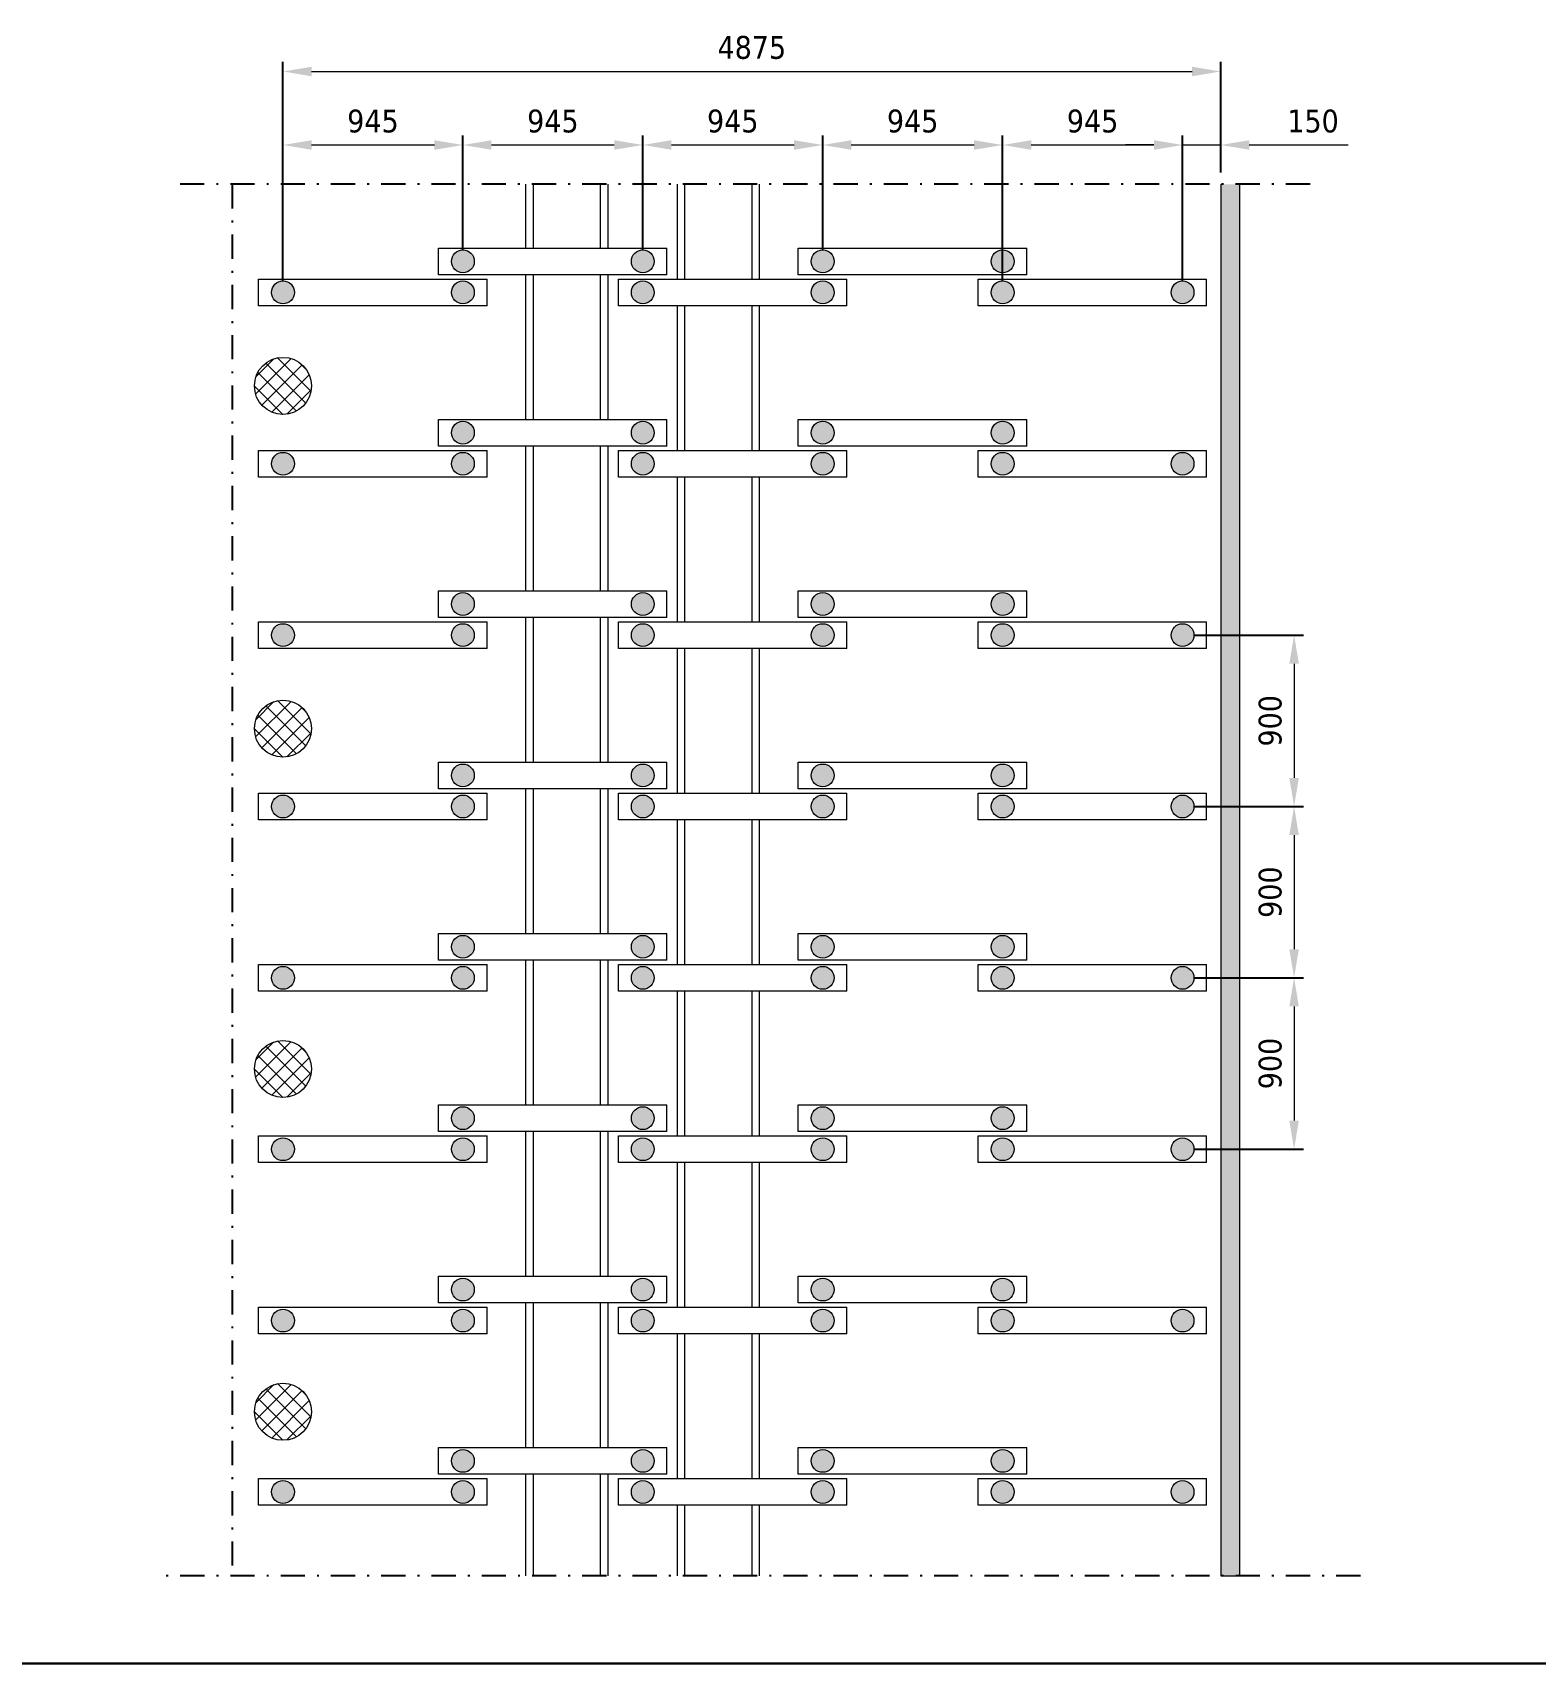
# Model space of a CAD drawing. Header units: millimetres. Extents: x 1757 to 4342, y -1901 to 53.
# Drawn here: x 3797.7 to 3876.7, y -684.8 to -599.2 of the extents above; entities that cross this region are included whole.
import ezdxf

# ---------------------------------------------------------------- set-up
doc = ezdxf.new("R2010")
doc.units = ezdxf.units.MM
doc.header["$LTSCALE"] = 0.1
doc.linetypes.add('DASHDOT', pattern=[25.4, 12.7, -6.35, 0, -6.35])
doc.styles.add('стиль', font='TAHOMA.TTF')
doc.dimstyles.new('Копия DIN', dxfattribs={"dimtxt": 2, "dimasz": 2.5, "dimexe": 0.5, "dimexo": 0.625, "dimtad": 0, "dimdec": 0, "dimlfac": 100, "dimzin": 4, "dimdsep": 46, "dimtxsty": 'стиль', "dimcen": 2.5, "dimclre": 256, "dimclrt": 256, "dimadec": 0, "dimazin": 2, "dimtfac": 1, "dimtdec": 0, "dimtmove": 0, "dimatfit": 3, "dimfxl": 1.25, "dimtvp": 1, "dimtolj": 1, "dimtzin": 0, "dimlwd": 0, "dimarcsym": 0})

# ---------------------------------------------------------------- blocks, each defined once
blk = doc.blocks.new('*D460')
at = {"linetype": 'ByBlock', "lineweight": -2}
for p, q in [((3810.876, -610.576), (3810.876, -604.589)), ((3820.326, -610.576), (3820.326, -604.589))]:
    blk.add_line(p, q, dxfattribs=at)
at = {"color": 0, "linetype": 'ByBlock', "lineweight": 0}
blk.add_line((3812.376, -605.089), (3818.826, -605.089), dxfattribs=at)
for points in [[(3812.376, -604.839), (3812.376, -605.339), (3810.876, -605.089)], [(3818.826, -604.839), (3818.826, -605.339), (3820.326, -605.089)]]:
    blk.add_solid(points, dxfattribs=at)
at = {"layer": 'Defpoints', "color": 0, "linetype": 'ByBlock', "lineweight": 0}
for p in [(3820.326, -605.089), (3810.876, -611.201), (3820.326, -611.201)]:
    blk.add_point(p, dxfattribs=at)
at = {"linetype": 'ByBlock', "lineweight": 0, "insert": (3815.601, -603.84), "char_height": 1.2, "attachment_point": 5, "style": 'стиль'}
blk.add_mtext('\\A1;945', dxfattribs=at)
blk = doc.blocks.new('*D461')
at = {"linetype": 'ByBlock', "lineweight": -2}
for p, q in [((3820.326, -610.576), (3820.326, -604.589)), ((3829.776, -610.576), (3829.776, -604.589))]:
    blk.add_line(p, q, dxfattribs=at)
at = {"color": 0, "linetype": 'ByBlock', "lineweight": 0}
blk.add_line((3821.826, -605.089), (3828.276, -605.089), dxfattribs=at)
for points in [[(3821.826, -604.839), (3821.826, -605.339), (3820.326, -605.089)], [(3828.276, -604.839), (3828.276, -605.339), (3829.776, -605.089)]]:
    blk.add_solid(points, dxfattribs=at)
at = {"layer": 'Defpoints', "color": 0, "linetype": 'ByBlock', "lineweight": 0}
for p in [(3829.776, -605.089), (3820.326, -611.201), (3829.776, -611.201)]:
    blk.add_point(p, dxfattribs=at)
at = {"linetype": 'ByBlock', "lineweight": 0, "insert": (3825.051, -603.84), "char_height": 1.2, "attachment_point": 5, "style": 'стиль'}
blk.add_mtext('\\A1;945', dxfattribs=at)
blk = doc.blocks.new('*D462')
at = {"linetype": 'ByBlock', "lineweight": -2}
for p, q in [((3829.776, -610.576), (3829.776, -604.589)), ((3839.226, -610.576), (3839.226, -604.589))]:
    blk.add_line(p, q, dxfattribs=at)
at = {"color": 0, "linetype": 'ByBlock', "lineweight": 0}
blk.add_line((3831.276, -605.089), (3837.726, -605.089), dxfattribs=at)
for points in [[(3831.276, -604.839), (3831.276, -605.339), (3829.776, -605.089)], [(3837.726, -604.839), (3837.726, -605.339), (3839.226, -605.089)]]:
    blk.add_solid(points, dxfattribs=at)
at = {"layer": 'Defpoints', "color": 0, "linetype": 'ByBlock', "lineweight": 0}
for p in [(3839.226, -605.089), (3829.776, -611.201), (3839.226, -611.201)]:
    blk.add_point(p, dxfattribs=at)
at = {"linetype": 'ByBlock', "lineweight": 0, "insert": (3834.501, -603.84), "char_height": 1.2, "attachment_point": 5, "style": 'стиль'}
blk.add_mtext('\\A1;945', dxfattribs=at)
blk = doc.blocks.new('*D463')
at = {"linetype": 'ByBlock', "lineweight": -2}
for p, q in [((3839.226, -610.576), (3839.226, -604.589)), ((3848.676, -610.576), (3848.676, -604.589))]:
    blk.add_line(p, q, dxfattribs=at)
at = {"color": 0, "linetype": 'ByBlock', "lineweight": 0}
blk.add_line((3840.726, -605.089), (3847.176, -605.089), dxfattribs=at)
for points in [[(3840.726, -604.839), (3840.726, -605.339), (3839.226, -605.089)], [(3847.176, -604.839), (3847.176, -605.339), (3848.676, -605.089)]]:
    blk.add_solid(points, dxfattribs=at)
at = {"layer": 'Defpoints', "color": 0, "linetype": 'ByBlock', "lineweight": 0}
for p in [(3848.676, -605.089), (3839.226, -611.201), (3848.676, -611.201)]:
    blk.add_point(p, dxfattribs=at)
at = {"linetype": 'ByBlock', "lineweight": 0, "insert": (3843.951, -603.84), "char_height": 1.2, "attachment_point": 5, "style": 'стиль'}
blk.add_mtext('\\A1;945', dxfattribs=at)
blk = doc.blocks.new('*D464')
at = {"linetype": 'ByBlock', "lineweight": -2}
for p, q in [((3810.876, -612.206), (3810.876, -600.729)), ((3860.129, -606.529), (3860.129, -600.729))]:
    blk.add_line(p, q, dxfattribs=at)
at = {"color": 0, "linetype": 'ByBlock', "lineweight": 0}
blk.add_line((3812.376, -601.229), (3858.629, -601.229), dxfattribs=at)
for points in [[(3812.376, -600.979), (3812.376, -601.479), (3810.876, -601.229)], [(3858.629, -600.979), (3858.629, -601.479), (3860.129, -601.229)]]:
    blk.add_solid(points, dxfattribs=at)
at = {"layer": 'Defpoints', "color": 0, "linetype": 'ByBlock', "lineweight": 0}
for p in [(3860.129, -601.229), (3860.129, -607.154), (3810.876, -612.831)]:
    blk.add_point(p, dxfattribs=at)
at = {"linetype": 'ByBlock', "lineweight": 0, "insert": (3835.502, -599.974), "char_height": 1.2, "attachment_point": 5, "style": 'стиль'}
blk.add_mtext('\\A1;4875', dxfattribs=at)
blk = doc.blocks.new('*D465')
at = {"linetype": 'ByBlock', "lineweight": -2}
for p, q in [((3858.751, -630.831), (3864.486, -630.831)), ((3858.751, -639.831), (3864.486, -639.831))]:
    blk.add_line(p, q, dxfattribs=at)
at = {"color": 0, "linetype": 'ByBlock', "lineweight": 0}
blk.add_line((3863.986, -632.331), (3863.986, -638.331), dxfattribs=at)
for points in [[(3863.736, -632.331), (3864.236, -632.331), (3863.986, -630.831)], [(3863.736, -638.331), (3864.236, -638.331), (3863.986, -639.831)]]:
    blk.add_solid(points, dxfattribs=at)
at = {"layer": 'Defpoints', "color": 0, "linetype": 'ByBlock', "lineweight": 0}
for p in [(3858.126, -630.831), (3858.126, -639.831), (3863.986, -639.831)]:
    blk.add_point(p, dxfattribs=at)
at = {"linetype": 'ByBlock', "lineweight": 0, "insert": (3862.736, -635.331), "char_height": 1.2, "attachment_point": 5, "rotation": 90, "style": 'стиль'}
blk.add_mtext('\\A1;900', dxfattribs=at)
blk = doc.blocks.new('*D466')
at = {"linetype": 'ByBlock', "lineweight": -2}
for p, q in [((3858.751, -639.831), (3864.486, -639.831)), ((3858.751, -648.831), (3864.486, -648.831))]:
    blk.add_line(p, q, dxfattribs=at)
at = {"color": 0, "linetype": 'ByBlock', "lineweight": 0}
blk.add_line((3863.986, -641.331), (3863.986, -647.331), dxfattribs=at)
for points in [[(3863.736, -641.331), (3864.236, -641.331), (3863.986, -639.831)], [(3863.736, -647.331), (3864.236, -647.331), (3863.986, -648.831)]]:
    blk.add_solid(points, dxfattribs=at)
at = {"layer": 'Defpoints', "color": 0, "linetype": 'ByBlock', "lineweight": 0}
for p in [(3858.126, -639.831), (3858.126, -648.831), (3863.986, -648.831)]:
    blk.add_point(p, dxfattribs=at)
at = {"linetype": 'ByBlock', "lineweight": 0, "insert": (3862.736, -644.331), "char_height": 1.2, "attachment_point": 5, "rotation": 90, "style": 'стиль'}
blk.add_mtext('\\A1;900', dxfattribs=at)
blk = doc.blocks.new('*D467')
at = {"linetype": 'ByBlock', "lineweight": -2}
for p, q in [((3858.751, -648.831), (3864.486, -648.831)), ((3858.751, -657.831), (3864.486, -657.831))]:
    blk.add_line(p, q, dxfattribs=at)
at = {"color": 0, "linetype": 'ByBlock', "lineweight": 0}
blk.add_line((3863.986, -650.331), (3863.986, -656.331), dxfattribs=at)
for points in [[(3863.736, -650.331), (3864.236, -650.331), (3863.986, -648.831)], [(3863.736, -656.331), (3864.236, -656.331), (3863.986, -657.831)]]:
    blk.add_solid(points, dxfattribs=at)
at = {"layer": 'Defpoints', "color": 0, "linetype": 'ByBlock', "lineweight": 0}
for p in [(3858.126, -648.831), (3858.126, -657.831), (3863.986, -657.831)]:
    blk.add_point(p, dxfattribs=at)
at = {"linetype": 'ByBlock', "lineweight": 0, "insert": (3862.736, -653.331), "char_height": 1.2, "attachment_point": 5, "rotation": 90, "style": 'стиль'}
blk.add_mtext('\\A1;900', dxfattribs=at)
blk = doc.blocks.new('*D468')
at = {"linetype": 'ByBlock', "lineweight": -2}
for p, q in [((3858.126, -612.206), (3858.126, -604.589)), ((3860.129, -606.529), (3860.129, -604.589))]:
    blk.add_line(p, q, dxfattribs=at)
at = {"color": 0, "linetype": 'ByBlock', "lineweight": 0}
for p, q in [((3856.626, -605.089), (3855.126, -605.089)), ((3858.126, -605.089), (3860.129, -605.089)), ((3861.629, -605.089), (3866.833, -605.089))]:
    blk.add_line(p, q, dxfattribs=at)
for points in [[(3856.626, -604.839), (3856.626, -605.339), (3858.126, -605.089)], [(3861.629, -604.839), (3861.629, -605.339), (3860.129, -605.089)]]:
    blk.add_solid(points, dxfattribs=at)
at = {"layer": 'Defpoints', "color": 0, "linetype": 'ByBlock', "lineweight": 0}
for p in [(3860.129, -605.089), (3860.129, -607.154), (3858.126, -612.831)]:
    blk.add_point(p, dxfattribs=at)
at = {"linetype": 'ByBlock', "lineweight": 0, "insert": (3864.981, -603.84), "char_height": 1.2, "attachment_point": 5, "style": 'стиль'}
blk.add_mtext('\\A1;150', dxfattribs=at)
blk = doc.blocks.new('*D469')
at = {"linetype": 'ByBlock', "lineweight": -2}
for p, q in [((3848.676, -612.206), (3848.676, -604.589)), ((3858.126, -612.206), (3858.126, -604.589))]:
    blk.add_line(p, q, dxfattribs=at)
at = {"color": 0, "linetype": 'ByBlock', "lineweight": 0}
blk.add_line((3850.176, -605.089), (3856.626, -605.089), dxfattribs=at)
for points in [[(3850.176, -604.839), (3850.176, -605.339), (3848.676, -605.089)], [(3856.626, -604.839), (3856.626, -605.339), (3858.126, -605.089)]]:
    blk.add_solid(points, dxfattribs=at)
at = {"layer": 'Defpoints', "color": 0, "linetype": 'ByBlock', "lineweight": 0}
for p in [(3858.126, -605.089), (3848.676, -612.831), (3858.126, -612.831)]:
    blk.add_point(p, dxfattribs=at)
at = {"linetype": 'ByBlock', "lineweight": 0, "insert": (3853.401, -603.84), "char_height": 1.2, "attachment_point": 5, "style": 'стиль'}
blk.add_mtext('\\A1;945', dxfattribs=at)

msp = doc.modelspace()

# ---------------------------------------------------------------- hatches: boundary and pattern name
at = {"linetype": 'ByBlock', "lineweight": 0}
msp.add_hatch(color=8, dxfattribs=at).paths.add_polyline_path([(3860.129, -607.154), (3860.129, -680.231), (3861.129, -680.231), (3861.129, -607.154)])
at = {"lineweight": 15}
h = msp.add_hatch(color=9, dxfattribs=at)
edge = h.paths.add_edge_path()
edge.add_arc((3820.326, -611.201), 0.6, 0, 360)
h = msp.add_hatch(color=9, dxfattribs=at)
edge = h.paths.add_edge_path()
edge.add_arc((3820.326, -611.201), 0.6, 0, 360)
h = msp.add_hatch(color=9, dxfattribs=at)
edge = h.paths.add_edge_path()
edge.add_arc((3829.776, -611.201), 0.6, 0, 360)
h = msp.add_hatch(color=9, dxfattribs=at)
edge = h.paths.add_edge_path()
edge.add_arc((3839.226, -611.201), 0.6, 0, 360)
h = msp.add_hatch(color=9, dxfattribs=at)
edge = h.paths.add_edge_path()
edge.add_arc((3839.226, -611.201), 0.6, 0, 360)
h = msp.add_hatch(color=9, dxfattribs=at)
edge = h.paths.add_edge_path()
edge.add_arc((3848.676, -611.201), 0.6, 0, 360)
h = msp.add_hatch(color=9, dxfattribs=at)
edge = h.paths.add_edge_path()
edge.add_arc((3810.876, -612.831), 0.6, 0, 360)
h = msp.add_hatch(color=9, dxfattribs=at)
edge = h.paths.add_edge_path()
edge.add_arc((3820.326, -612.831), 0.6, 0, 360)
h = msp.add_hatch(color=9, dxfattribs=at)
edge = h.paths.add_edge_path()
edge.add_arc((3829.776, -612.831), 0.6, 0, 360)
h = msp.add_hatch(color=9, dxfattribs=at)
edge = h.paths.add_edge_path()
edge.add_arc((3839.226, -612.831), 0.6, 0, 360)
h = msp.add_hatch(color=9, dxfattribs=at)
edge = h.paths.add_edge_path()
edge.add_arc((3848.676, -612.831), 0.6, 0, 360)
h = msp.add_hatch(color=9, dxfattribs=at)
edge = h.paths.add_edge_path()
edge.add_arc((3858.126, -612.831), 0.6, 0, 360)
at = {"lineweight": 0}
h = msp.add_hatch(dxfattribs=at)
h.set_pattern_fill('NET', scale=0.2, angle=45, style=0)
h.set_pattern_definition([(45, (331.1214, 293.94704), (-0.44901281, 0.44901281), []), (135, (331.1214, 293.94704), (-0.44901281, -0.44901281), [])])
edge = h.paths.add_edge_path()
edge.add_arc((3810.876, -617.744), 1.5, 0, 360)
at = {"lineweight": 15}
h = msp.add_hatch(color=9, dxfattribs=at)
edge = h.paths.add_edge_path()
edge.add_arc((3820.326, -620.201), 0.6, 0, 360)
h = msp.add_hatch(color=9, dxfattribs=at)
edge = h.paths.add_edge_path()
edge.add_arc((3820.326, -620.201), 0.6, 0, 360)
h = msp.add_hatch(color=9, dxfattribs=at)
edge = h.paths.add_edge_path()
edge.add_arc((3829.776, -620.201), 0.6, 0, 360)
h = msp.add_hatch(color=9, dxfattribs=at)
edge = h.paths.add_edge_path()
edge.add_arc((3839.226, -620.201), 0.6, 0, 360)
h = msp.add_hatch(color=9, dxfattribs=at)
edge = h.paths.add_edge_path()
edge.add_arc((3839.226, -620.201), 0.6, 0, 360)
h = msp.add_hatch(color=9, dxfattribs=at)
edge = h.paths.add_edge_path()
edge.add_arc((3848.676, -620.201), 0.6, 0, 360)
h = msp.add_hatch(color=9, dxfattribs=at)
edge = h.paths.add_edge_path()
edge.add_arc((3810.876, -621.831), 0.6, 0, 360)
h = msp.add_hatch(color=9, dxfattribs=at)
edge = h.paths.add_edge_path()
edge.add_arc((3820.326, -621.831), 0.6, 0, 360)
h = msp.add_hatch(color=9, dxfattribs=at)
edge = h.paths.add_edge_path()
edge.add_arc((3829.776, -621.831), 0.6, 0, 360)
h = msp.add_hatch(color=9, dxfattribs=at)
edge = h.paths.add_edge_path()
edge.add_arc((3839.226, -621.831), 0.6, 0, 360)
h = msp.add_hatch(color=9, dxfattribs=at)
edge = h.paths.add_edge_path()
edge.add_arc((3848.676, -621.831), 0.6, 0, 360)
h = msp.add_hatch(color=9, dxfattribs=at)
edge = h.paths.add_edge_path()
edge.add_arc((3858.126, -621.831), 0.6, 0, 360)
h = msp.add_hatch(color=9, dxfattribs=at)
edge = h.paths.add_edge_path()
edge.add_arc((3820.326, -629.201), 0.6, 0, 360)
h = msp.add_hatch(color=9, dxfattribs=at)
edge = h.paths.add_edge_path()
edge.add_arc((3820.326, -629.201), 0.6, 0, 360)
h = msp.add_hatch(color=9, dxfattribs=at)
edge = h.paths.add_edge_path()
edge.add_arc((3829.776, -629.201), 0.6, 0, 360)
h = msp.add_hatch(color=9, dxfattribs=at)
edge = h.paths.add_edge_path()
edge.add_arc((3839.226, -629.201), 0.6, 0, 360)
h = msp.add_hatch(color=9, dxfattribs=at)
edge = h.paths.add_edge_path()
edge.add_arc((3839.226, -629.201), 0.6, 0, 360)
h = msp.add_hatch(color=9, dxfattribs=at)
edge = h.paths.add_edge_path()
edge.add_arc((3848.676, -629.201), 0.6, 0, 360)
h = msp.add_hatch(color=9, dxfattribs=at)
edge = h.paths.add_edge_path()
edge.add_arc((3810.876, -630.831), 0.6, 0, 360)
h = msp.add_hatch(color=9, dxfattribs=at)
edge = h.paths.add_edge_path()
edge.add_arc((3820.326, -630.831), 0.6, 0, 360)
h = msp.add_hatch(color=9, dxfattribs=at)
edge = h.paths.add_edge_path()
edge.add_arc((3829.776, -630.831), 0.6, 0, 360)
h = msp.add_hatch(color=9, dxfattribs=at)
edge = h.paths.add_edge_path()
edge.add_arc((3839.226, -630.831), 0.6, 0, 360)
h = msp.add_hatch(color=9, dxfattribs=at)
edge = h.paths.add_edge_path()
edge.add_arc((3848.676, -630.831), 0.6, 0, 360)
h = msp.add_hatch(color=9, dxfattribs=at)
edge = h.paths.add_edge_path()
edge.add_arc((3858.126, -630.831), 0.6, 0, 360)
at = {"lineweight": 0}
h = msp.add_hatch(dxfattribs=at)
h.set_pattern_fill('NET', scale=0.2, angle=45, style=0)
h.set_pattern_definition([(45, (331.1214, 275.94704), (-0.44901281, 0.44901281), []), (135, (331.1214, 275.94704), (-0.44901281, -0.44901281), [])])
edge = h.paths.add_edge_path()
edge.add_arc((3810.876, -635.744), 1.5, 0, 360)
at = {"lineweight": 15}
h = msp.add_hatch(color=9, dxfattribs=at)
edge = h.paths.add_edge_path()
edge.add_arc((3820.326, -638.201), 0.6, 0, 360)
h = msp.add_hatch(color=9, dxfattribs=at)
edge = h.paths.add_edge_path()
edge.add_arc((3820.326, -638.201), 0.6, 0, 360)
h = msp.add_hatch(color=9, dxfattribs=at)
edge = h.paths.add_edge_path()
edge.add_arc((3829.776, -638.201), 0.6, 0, 360)
h = msp.add_hatch(color=9, dxfattribs=at)
edge = h.paths.add_edge_path()
edge.add_arc((3839.226, -638.201), 0.6, 0, 360)
h = msp.add_hatch(color=9, dxfattribs=at)
edge = h.paths.add_edge_path()
edge.add_arc((3839.226, -638.201), 0.6, 0, 360)
h = msp.add_hatch(color=9, dxfattribs=at)
edge = h.paths.add_edge_path()
edge.add_arc((3848.676, -638.201), 0.6, 0, 360)
h = msp.add_hatch(color=9, dxfattribs=at)
edge = h.paths.add_edge_path()
edge.add_arc((3810.876, -639.831), 0.6, 0, 360)
h = msp.add_hatch(color=9, dxfattribs=at)
edge = h.paths.add_edge_path()
edge.add_arc((3820.326, -639.831), 0.6, 0, 360)
h = msp.add_hatch(color=9, dxfattribs=at)
edge = h.paths.add_edge_path()
edge.add_arc((3829.776, -639.831), 0.6, 0, 360)
h = msp.add_hatch(color=9, dxfattribs=at)
edge = h.paths.add_edge_path()
edge.add_arc((3839.226, -639.831), 0.6, 0, 360)
h = msp.add_hatch(color=9, dxfattribs=at)
edge = h.paths.add_edge_path()
edge.add_arc((3848.676, -639.831), 0.6, 0, 360)
h = msp.add_hatch(color=9, dxfattribs=at)
edge = h.paths.add_edge_path()
edge.add_arc((3858.126, -639.831), 0.6, 0, 360)
h = msp.add_hatch(color=9, dxfattribs=at)
edge = h.paths.add_edge_path()
edge.add_arc((3820.326, -647.201), 0.6, 0, 360)
h = msp.add_hatch(color=9, dxfattribs=at)
edge = h.paths.add_edge_path()
edge.add_arc((3820.326, -647.201), 0.6, 0, 360)
h = msp.add_hatch(color=9, dxfattribs=at)
edge = h.paths.add_edge_path()
edge.add_arc((3829.776, -647.201), 0.6, 0, 360)
h = msp.add_hatch(color=9, dxfattribs=at)
edge = h.paths.add_edge_path()
edge.add_arc((3839.226, -647.201), 0.6, 0, 360)
h = msp.add_hatch(color=9, dxfattribs=at)
edge = h.paths.add_edge_path()
edge.add_arc((3839.226, -647.201), 0.6, 0, 360)
h = msp.add_hatch(color=9, dxfattribs=at)
edge = h.paths.add_edge_path()
edge.add_arc((3848.676, -647.201), 0.6, 0, 360)
h = msp.add_hatch(color=9, dxfattribs=at)
edge = h.paths.add_edge_path()
edge.add_arc((3810.876, -648.831), 0.6, 0, 360)
h = msp.add_hatch(color=9, dxfattribs=at)
edge = h.paths.add_edge_path()
edge.add_arc((3820.326, -648.831), 0.6, 0, 360)
h = msp.add_hatch(color=9, dxfattribs=at)
edge = h.paths.add_edge_path()
edge.add_arc((3829.776, -648.831), 0.6, 0, 360)
h = msp.add_hatch(color=9, dxfattribs=at)
edge = h.paths.add_edge_path()
edge.add_arc((3839.226, -648.831), 0.6, 0, 360)
h = msp.add_hatch(color=9, dxfattribs=at)
edge = h.paths.add_edge_path()
edge.add_arc((3848.676, -648.831), 0.6, 0, 360)
h = msp.add_hatch(color=9, dxfattribs=at)
edge = h.paths.add_edge_path()
edge.add_arc((3858.126, -648.831), 0.6, 0, 360)
at = {"lineweight": 0}
h = msp.add_hatch(dxfattribs=at)
h.set_pattern_fill('NET', scale=0.2, angle=45, style=0)
h.set_pattern_definition([(45, (331.1214, 258.0729), (-0.44901281, 0.44901281), []), (135, (331.1214, 258.0729), (-0.44901281, -0.44901281), [])])
edge = h.paths.add_edge_path()
edge.add_arc((3810.876, -653.618), 1.5, 0, 360)
at = {"lineweight": 15}
h = msp.add_hatch(color=9, dxfattribs=at)
edge = h.paths.add_edge_path()
edge.add_arc((3820.326, -656.201), 0.6, 0, 360)
h = msp.add_hatch(color=9, dxfattribs=at)
edge = h.paths.add_edge_path()
edge.add_arc((3820.326, -656.201), 0.6, 0, 360)
h = msp.add_hatch(color=9, dxfattribs=at)
edge = h.paths.add_edge_path()
edge.add_arc((3829.776, -656.201), 0.6, 0, 360)
h = msp.add_hatch(color=9, dxfattribs=at)
edge = h.paths.add_edge_path()
edge.add_arc((3839.226, -656.201), 0.6, 0, 360)
h = msp.add_hatch(color=9, dxfattribs=at)
edge = h.paths.add_edge_path()
edge.add_arc((3839.226, -656.201), 0.6, 0, 360)
h = msp.add_hatch(color=9, dxfattribs=at)
edge = h.paths.add_edge_path()
edge.add_arc((3848.676, -656.201), 0.6, 0, 360)
h = msp.add_hatch(color=9, dxfattribs=at)
edge = h.paths.add_edge_path()
edge.add_arc((3810.876, -657.831), 0.6, 0, 360)
h = msp.add_hatch(color=9, dxfattribs=at)
edge = h.paths.add_edge_path()
edge.add_arc((3820.326, -657.831), 0.6, 0, 360)
h = msp.add_hatch(color=9, dxfattribs=at)
edge = h.paths.add_edge_path()
edge.add_arc((3829.776, -657.831), 0.6, 0, 360)
h = msp.add_hatch(color=9, dxfattribs=at)
edge = h.paths.add_edge_path()
edge.add_arc((3839.226, -657.831), 0.6, 0, 360)
h = msp.add_hatch(color=9, dxfattribs=at)
edge = h.paths.add_edge_path()
edge.add_arc((3848.676, -657.831), 0.6, 0, 360)
h = msp.add_hatch(color=9, dxfattribs=at)
edge = h.paths.add_edge_path()
edge.add_arc((3858.126, -657.831), 0.6, 0, 360)
h = msp.add_hatch(color=9, dxfattribs=at)
edge = h.paths.add_edge_path()
edge.add_arc((3820.326, -665.201), 0.6, 0, 360)
h = msp.add_hatch(color=9, dxfattribs=at)
edge = h.paths.add_edge_path()
edge.add_arc((3820.326, -665.201), 0.6, 0, 360)
h = msp.add_hatch(color=9, dxfattribs=at)
edge = h.paths.add_edge_path()
edge.add_arc((3829.776, -665.201), 0.6, 0, 360)
h = msp.add_hatch(color=9, dxfattribs=at)
edge = h.paths.add_edge_path()
edge.add_arc((3839.226, -665.201), 0.6, 0, 360)
h = msp.add_hatch(color=9, dxfattribs=at)
edge = h.paths.add_edge_path()
edge.add_arc((3839.226, -665.201), 0.6, 0, 360)
h = msp.add_hatch(color=9, dxfattribs=at)
edge = h.paths.add_edge_path()
edge.add_arc((3848.676, -665.201), 0.6, 0, 360)
h = msp.add_hatch(color=9, dxfattribs=at)
edge = h.paths.add_edge_path()
edge.add_arc((3810.876, -666.831), 0.6, 0, 360)
h = msp.add_hatch(color=9, dxfattribs=at)
edge = h.paths.add_edge_path()
edge.add_arc((3820.326, -666.831), 0.6, 0, 360)
h = msp.add_hatch(color=9, dxfattribs=at)
edge = h.paths.add_edge_path()
edge.add_arc((3829.776, -666.831), 0.6, 0, 360)
h = msp.add_hatch(color=9, dxfattribs=at)
edge = h.paths.add_edge_path()
edge.add_arc((3839.226, -666.831), 0.6, 0, 360)
h = msp.add_hatch(color=9, dxfattribs=at)
edge = h.paths.add_edge_path()
edge.add_arc((3848.676, -666.831), 0.6, 0, 360)
h = msp.add_hatch(color=9, dxfattribs=at)
edge = h.paths.add_edge_path()
edge.add_arc((3858.126, -666.831), 0.6, 0, 360)
at = {"lineweight": 0}
h = msp.add_hatch(dxfattribs=at)
h.set_pattern_fill('NET', scale=0.2, angle=45, style=0)
h.set_pattern_definition([(45, (331.1214, 240.0729), (-0.44901281, 0.44901281), []), (135, (331.1214, 240.0729), (-0.44901281, -0.44901281), [])])
edge = h.paths.add_edge_path()
edge.add_arc((3810.876, -671.618), 1.5, 0, 360)
at = {"lineweight": 15}
h = msp.add_hatch(color=9, dxfattribs=at)
edge = h.paths.add_edge_path()
edge.add_arc((3820.326, -674.201), 0.6, 0, 360)
h = msp.add_hatch(color=9, dxfattribs=at)
edge = h.paths.add_edge_path()
edge.add_arc((3820.326, -674.201), 0.6, 0, 360)
h = msp.add_hatch(color=9, dxfattribs=at)
edge = h.paths.add_edge_path()
edge.add_arc((3829.776, -674.201), 0.6, 0, 360)
h = msp.add_hatch(color=9, dxfattribs=at)
edge = h.paths.add_edge_path()
edge.add_arc((3839.226, -674.201), 0.6, 0, 360)
h = msp.add_hatch(color=9, dxfattribs=at)
edge = h.paths.add_edge_path()
edge.add_arc((3839.226, -674.201), 0.6, 0, 360)
h = msp.add_hatch(color=9, dxfattribs=at)
edge = h.paths.add_edge_path()
edge.add_arc((3848.676, -674.201), 0.6, 0, 360)
h = msp.add_hatch(color=9, dxfattribs=at)
edge = h.paths.add_edge_path()
edge.add_arc((3810.876, -675.831), 0.6, 0, 360)
h = msp.add_hatch(color=9, dxfattribs=at)
edge = h.paths.add_edge_path()
edge.add_arc((3820.326, -675.831), 0.6, 0, 360)
h = msp.add_hatch(color=9, dxfattribs=at)
edge = h.paths.add_edge_path()
edge.add_arc((3829.776, -675.831), 0.6, 0, 360)
h = msp.add_hatch(color=9, dxfattribs=at)
edge = h.paths.add_edge_path()
edge.add_arc((3839.226, -675.831), 0.6, 0, 360)
h = msp.add_hatch(color=9, dxfattribs=at)
edge = h.paths.add_edge_path()
edge.add_arc((3848.676, -675.831), 0.6, 0, 360)
h = msp.add_hatch(color=9, dxfattribs=at)
edge = h.paths.add_edge_path()
edge.add_arc((3858.126, -675.831), 0.6, 0, 360)

# ---------------------------------------------------------------- linework, layer by layer
at = {"color": 7, "linetype": 'DASHDOT'}
for p, q in [((3864.825, -607.154), (3805.153, -607.154)), ((3808.211, -607.154), (3808.211, -680.231)), ((3867.468, -680.231), (3804.479, -680.231))]:
    msp.add_line(p, q, dxfattribs=at)
at = {"color": 7, "lineweight": 15}
for p, q in [((3823.632, -610.501), (3823.632, -607.154)), ((3824.032, -610.501), (3824.032, -607.154)), ((3827.552, -610.501), (3827.552, -607.154)), ((3827.952, -610.501), (3827.952, -607.154)), ((3831.592, -612.131), (3831.592, -607.154)), ((3831.992, -612.131), (3831.992, -607.154)), ((3835.512, -612.131), (3835.512, -607.154)), ((3835.912, -612.131), (3835.912, -607.154)), ((3860.129, -607.154), (3860.129, -625.057)), ((3861.129, -624.057), (3861.129, -607.154)), ((3819.043, -610.501), (3831.043, -610.501)), ((3819.043, -611.901), (3819.043, -610.501)), ((3831.043, -611.901), (3831.043, -610.501)), ((3837.943, -610.501), (3849.943, -610.501)), ((3837.943, -611.901), (3837.943, -610.501)), ((3849.943, -611.901), (3849.943, -610.501)), ((3809.593, -612.131), (3821.593, -612.131)), ((3809.593, -613.531), (3809.593, -612.131)), ((3831.043, -611.901), (3819.043, -611.901)), ((3821.593, -613.531), (3821.593, -612.131)), ((3823.632, -619.501), (3823.632, -611.901)), ((3824.032, -619.501), (3824.032, -611.901)), ((3827.552, -619.501), (3827.552, -611.901)), ((3827.952, -619.501), (3827.952, -611.901)), ((3828.493, -612.131), (3840.493, -612.131)), ((3828.493, -613.531), (3828.493, -612.131)), ((3849.943, -611.901), (3837.943, -611.901)), ((3840.493, -613.531), (3840.493, -612.131)), ((3847.393, -612.131), (3859.393, -612.131)), ((3847.393, -613.531), (3847.393, -612.131)), ((3859.393, -613.531), (3859.393, -612.131)), ((3821.593, -613.531), (3809.593, -613.531)), ((3840.493, -613.531), (3828.493, -613.531)), ((3831.592, -621.131), (3831.592, -613.531)), ((3831.992, -621.131), (3831.992, -613.531)), ((3835.512, -621.131), (3835.512, -613.531)), ((3835.912, -621.131), (3835.912, -613.531)), ((3859.393, -613.531), (3847.393, -613.531)), ((3819.043, -619.501), (3831.043, -619.501)), ((3819.043, -620.901), (3819.043, -619.501)), ((3831.043, -620.901), (3831.043, -619.501)), ((3837.943, -619.501), (3849.943, -619.501)), ((3837.943, -620.901), (3837.943, -619.501)), ((3849.943, -620.901), (3849.943, -619.501)), ((3831.043, -620.901), (3819.043, -620.901)), ((3823.632, -628.501), (3823.632, -620.901)), ((3824.032, -628.501), (3824.032, -620.901)), ((3827.552, -628.501), (3827.552, -620.901)), ((3827.952, -628.501), (3827.952, -620.901)), ((3849.943, -620.901), (3837.943, -620.901)), ((3809.593, -621.131), (3821.593, -621.131)), ((3809.593, -622.531), (3809.593, -621.131)), ((3821.593, -622.531), (3821.593, -621.131)), ((3828.493, -621.131), (3840.493, -621.131)), ((3828.493, -622.531), (3828.493, -621.131)), ((3840.493, -622.531), (3840.493, -621.131)), ((3847.393, -621.131), (3859.393, -621.131)), ((3847.393, -622.531), (3847.393, -621.131)), ((3859.393, -622.531), (3859.393, -621.131)), ((3821.593, -622.531), (3809.593, -622.531)), ((3840.493, -622.531), (3828.493, -622.531)), ((3831.592, -630.131), (3831.592, -622.531)), ((3831.992, -630.131), (3831.992, -622.531)), ((3835.512, -630.131), (3835.512, -622.531)), ((3835.912, -630.131), (3835.912, -622.531)), ((3859.393, -622.531), (3847.393, -622.531)), ((3819.043, -628.501), (3831.043, -628.501)), ((3819.043, -629.901), (3819.043, -628.501)), ((3831.043, -629.901), (3831.043, -628.501)), ((3837.943, -628.501), (3849.943, -628.501)), ((3837.943, -629.901), (3837.943, -628.501)), ((3849.943, -629.901), (3849.943, -628.501)), ((3809.593, -630.131), (3821.593, -630.131)), ((3809.593, -631.531), (3809.593, -630.131)), ((3831.043, -629.901), (3819.043, -629.901)), ((3821.593, -631.531), (3821.593, -630.131)), ((3823.632, -637.501), (3823.632, -629.901)), ((3824.032, -637.501), (3824.032, -629.901)), ((3827.552, -637.501), (3827.552, -629.901)), ((3827.952, -637.501), (3827.952, -629.901)), ((3828.493, -630.131), (3840.493, -630.131)), ((3828.493, -631.531), (3828.493, -630.131)), ((3849.943, -629.901), (3837.943, -629.901)), ((3840.493, -631.531), (3840.493, -630.131)), ((3847.393, -630.131), (3859.393, -630.131)), ((3847.393, -631.531), (3847.393, -630.131)), ((3859.393, -631.531), (3859.393, -630.131)), ((3821.593, -631.531), (3809.593, -631.531)), ((3840.493, -631.531), (3828.493, -631.531)), ((3831.592, -639.131), (3831.592, -631.531)), ((3831.992, -639.131), (3831.992, -631.531)), ((3835.512, -639.131), (3835.512, -631.531)), ((3835.912, -639.131), (3835.912, -631.531)), ((3859.393, -631.531), (3847.393, -631.531)), ((3819.043, -637.501), (3831.043, -637.501)), ((3819.043, -638.901), (3819.043, -637.501)), ((3831.043, -638.901), (3831.043, -637.501)), ((3837.943, -637.501), (3849.943, -637.501)), ((3837.943, -638.901), (3837.943, -637.501)), ((3849.943, -638.901), (3849.943, -637.501)), ((3831.043, -638.901), (3819.043, -638.901)), ((3823.632, -646.501), (3823.632, -638.901)), ((3824.032, -646.501), (3824.032, -638.901)), ((3827.552, -646.501), (3827.552, -638.901)), ((3827.952, -646.501), (3827.952, -638.901)), ((3849.943, -638.901), (3837.943, -638.901)), ((3809.593, -639.131), (3821.593, -639.131)), ((3809.593, -640.531), (3809.593, -639.131)), ((3821.593, -640.531), (3821.593, -639.131)), ((3828.493, -639.131), (3840.493, -639.131)), ((3828.493, -640.531), (3828.493, -639.131)), ((3840.493, -640.531), (3840.493, -639.131)), ((3847.393, -639.131), (3859.393, -639.131)), ((3847.393, -640.531), (3847.393, -639.131)), ((3859.393, -640.531), (3859.393, -639.131)), ((3821.593, -640.531), (3809.593, -640.531)), ((3840.493, -640.531), (3828.493, -640.531)), ((3831.592, -648.131), (3831.592, -640.531)), ((3831.992, -648.131), (3831.992, -640.531)), ((3835.512, -648.131), (3835.512, -640.531)), ((3835.912, -648.131), (3835.912, -640.531)), ((3859.393, -640.531), (3847.393, -640.531)), ((3819.043, -646.501), (3831.043, -646.501)), ((3819.043, -647.901), (3819.043, -646.501)), ((3831.043, -647.901), (3831.043, -646.501)), ((3837.943, -646.501), (3849.943, -646.501)), ((3837.943, -647.901), (3837.943, -646.501)), ((3849.943, -647.901), (3849.943, -646.501)), ((3809.593, -648.131), (3821.593, -648.131)), ((3809.593, -649.531), (3809.593, -648.131)), ((3811.113, -648.136), (3812.613, -648.136)), ((3813.431, -648.136), (3814.931, -648.136)), ((3815.669, -648.136), (3817.169, -648.136)), ((3817.87, -648.136), (3819.37, -648.136)), ((3831.043, -647.901), (3819.043, -647.901)), ((3821.593, -649.531), (3821.593, -648.131)), ((3823.632, -655.501), (3823.632, -647.901)), ((3824.032, -655.501), (3824.032, -647.901)), ((3827.552, -655.501), (3827.552, -647.901)), ((3827.952, -655.501), (3827.952, -647.901)), ((3828.493, -648.131), (3840.493, -648.131)), ((3828.493, -649.531), (3828.493, -648.131)), ((3849.943, -647.901), (3837.943, -647.901)), ((3840.493, -649.531), (3840.493, -648.131)), ((3847.393, -648.131), (3859.393, -648.131)), ((3847.393, -649.531), (3847.393, -648.131)), ((3859.393, -649.531), (3859.393, -648.131)), ((3821.593, -649.531), (3809.593, -649.531)), ((3840.493, -649.531), (3828.493, -649.531)), ((3831.592, -657.131), (3831.592, -649.531)), ((3831.992, -657.131), (3831.992, -649.531)), ((3835.512, -657.131), (3835.512, -649.531)), ((3835.912, -657.131), (3835.912, -649.531)), ((3859.393, -649.531), (3847.393, -649.531)), ((3819.043, -655.501), (3831.043, -655.501)), ((3819.043, -656.901), (3819.043, -655.501)), ((3831.043, -656.901), (3831.043, -655.501)), ((3837.943, -655.501), (3849.943, -655.501)), ((3837.943, -656.901), (3837.943, -655.501)), ((3849.943, -656.901), (3849.943, -655.501)), ((3831.043, -656.901), (3819.043, -656.901)), ((3823.632, -664.501), (3823.632, -656.901)), ((3824.032, -664.501), (3824.032, -656.901)), ((3827.552, -664.501), (3827.552, -656.901)), ((3827.952, -664.501), (3827.952, -656.901)), ((3849.943, -656.901), (3837.943, -656.901)), ((3809.593, -657.131), (3821.593, -657.131)), ((3809.593, -658.531), (3809.593, -657.131)), ((3821.593, -658.531), (3821.593, -657.131)), ((3828.493, -657.131), (3840.493, -657.131)), ((3828.493, -658.531), (3828.493, -657.131)), ((3840.493, -658.531), (3840.493, -657.131)), ((3847.393, -657.131), (3859.393, -657.131)), ((3847.393, -658.531), (3847.393, -657.131)), ((3859.393, -658.531), (3859.393, -657.131)), ((3821.593, -658.531), (3809.593, -658.531)), ((3840.493, -658.531), (3828.493, -658.531)), ((3831.592, -666.131), (3831.592, -658.531)), ((3831.992, -666.131), (3831.992, -658.531)), ((3835.512, -666.131), (3835.512, -658.531)), ((3835.912, -666.131), (3835.912, -658.531)), ((3859.393, -658.531), (3847.393, -658.531)), ((3819.043, -664.501), (3831.043, -664.501)), ((3819.043, -665.901), (3819.043, -664.501)), ((3831.043, -665.901), (3831.043, -664.501)), ((3837.943, -664.501), (3849.943, -664.501)), ((3837.943, -665.901), (3837.943, -664.501)), ((3849.943, -665.901), (3849.943, -664.501)), ((3809.593, -666.131), (3821.593, -666.131)), ((3809.593, -667.531), (3809.593, -666.131)), ((3831.043, -665.901), (3819.043, -665.901)), ((3821.593, -667.531), (3821.593, -666.131)), ((3823.632, -673.501), (3823.632, -665.901)), ((3824.032, -673.501), (3824.032, -665.901)), ((3827.552, -673.501), (3827.552, -665.901)), ((3827.952, -673.501), (3827.952, -665.901)), ((3828.493, -666.131), (3840.493, -666.131)), ((3828.493, -667.531), (3828.493, -666.131)), ((3849.943, -665.901), (3837.943, -665.901)), ((3840.493, -667.531), (3840.493, -666.131)), ((3847.393, -666.131), (3859.393, -666.131)), ((3847.393, -667.531), (3847.393, -666.131)), ((3859.393, -667.531), (3859.393, -666.131)), ((3821.593, -667.531), (3809.593, -667.531)), ((3840.493, -667.531), (3828.493, -667.531)), ((3831.592, -675.131), (3831.592, -667.531)), ((3831.992, -675.131), (3831.992, -667.531)), ((3835.512, -675.131), (3835.512, -667.531)), ((3835.912, -675.131), (3835.912, -667.531)), ((3859.393, -667.531), (3847.393, -667.531)), ((3819.043, -673.501), (3831.043, -673.501)), ((3819.043, -674.901), (3819.043, -673.501)), ((3831.043, -674.901), (3831.043, -673.501)), ((3837.943, -673.501), (3849.943, -673.501)), ((3837.943, -674.901), (3837.943, -673.501)), ((3849.943, -674.901), (3849.943, -673.501)), ((3831.043, -674.901), (3819.043, -674.901)), ((3823.632, -680.231), (3823.632, -674.901)), ((3824.032, -680.231), (3824.032, -674.901)), ((3827.552, -680.231), (3827.552, -674.901)), ((3827.952, -680.231), (3827.952, -674.901)), ((3849.943, -674.901), (3837.943, -674.901)), ((3809.593, -675.131), (3821.593, -675.131)), ((3809.593, -676.531), (3809.593, -675.131)), ((3821.593, -676.531), (3821.593, -675.131)), ((3828.493, -675.131), (3840.493, -675.131)), ((3828.493, -676.531), (3828.493, -675.131)), ((3840.493, -676.531), (3840.493, -675.131)), ((3847.393, -675.131), (3859.393, -675.131)), ((3847.393, -676.531), (3847.393, -675.131)), ((3859.393, -676.531), (3859.393, -675.131)), ((3821.593, -676.531), (3809.593, -676.531)), ((3840.493, -676.531), (3828.493, -676.531)), ((3831.592, -680.231), (3831.592, -676.531)), ((3831.992, -680.231), (3831.992, -676.531)), ((3835.512, -680.231), (3835.512, -676.531)), ((3835.912, -680.231), (3835.912, -676.531)), ((3859.393, -676.531), (3847.393, -676.531))]:
    msp.add_line(p, q, dxfattribs=at)
at = {"color": 7, "linetype": 'ByBlock', "lineweight": 0}
for p, q in [((3860.129, -607.154), (3860.129, -625.057)), ((3861.129, -624.057), (3861.129, -607.154)), ((3861.129, -680.231), (3861.129, -624.057)), ((3860.129, -625.057), (3860.129, -680.231)), ((3860.129, -680.231), (3861.129, -680.231))]:
    msp.add_line(p, q, dxfattribs=at)
at = {"color": 7, "linetype": 'ByBlock', "lineweight": 30}
msp.add_line((3719.16, -684.836), (4009.635, -684.836), dxfattribs=at)
at = {"color": 7, "lineweight": 15}
msp.add_lwpolyline([(3860.129, -607.154), (3860.129, -625.057)], dxfattribs=at)
for centre, radius in [((3820.326, -611.201), 0.6), ((3820.326, -611.201), 0.6), ((3829.776, -611.201), 0.6), ((3839.226, -611.201), 0.6), ((3839.226, -611.201), 0.6), ((3848.676, -611.201), 0.6), ((3810.876, -612.831), 0.6), ((3820.326, -612.831), 0.6), ((3829.776, -612.831), 0.6), ((3839.226, -612.831), 0.6), ((3848.676, -612.831), 0.6), ((3858.126, -612.831), 0.6), ((3810.876, -617.744), 1.5), ((3820.326, -620.201), 0.6), ((3820.326, -620.201), 0.6), ((3829.776, -620.201), 0.6), ((3839.226, -620.201), 0.6), ((3839.226, -620.201), 0.6), ((3848.676, -620.201), 0.6), ((3810.876, -621.831), 0.6), ((3820.326, -621.831), 0.6), ((3829.776, -621.831), 0.6), ((3839.226, -621.831), 0.6), ((3848.676, -621.831), 0.6), ((3858.126, -621.831), 0.6), ((3820.326, -629.201), 0.6), ((3820.326, -629.201), 0.6), ((3829.776, -629.201), 0.6), ((3839.226, -629.201), 0.6), ((3839.226, -629.201), 0.6), ((3848.676, -629.201), 0.6), ((3810.876, -630.831), 0.6), ((3820.326, -630.831), 0.6), ((3829.776, -630.831), 0.6), ((3839.226, -630.831), 0.6), ((3848.676, -630.831), 0.6), ((3858.126, -630.831), 0.6), ((3810.876, -635.744), 1.5), ((3820.326, -638.201), 0.6), ((3820.326, -638.201), 0.6), ((3829.776, -638.201), 0.6), ((3839.226, -638.201), 0.6), ((3839.226, -638.201), 0.6), ((3848.676, -638.201), 0.6), ((3810.876, -639.831), 0.6), ((3820.326, -639.831), 0.6), ((3829.776, -639.831), 0.6), ((3839.226, -639.831), 0.6), ((3848.676, -639.831), 0.6), ((3858.126, -639.831), 0.6), ((3820.326, -647.201), 0.6), ((3820.326, -647.201), 0.6), ((3829.776, -647.201), 0.6), ((3839.226, -647.201), 0.6), ((3839.226, -647.201), 0.6), ((3848.676, -647.201), 0.6), ((3810.876, -648.831), 0.6), ((3820.326, -648.831), 0.6), ((3829.776, -648.831), 0.6), ((3839.226, -648.831), 0.6), ((3848.676, -648.831), 0.6), ((3858.126, -648.831), 0.6), ((3810.876, -653.618), 1.5), ((3820.326, -656.201), 0.6), ((3820.326, -656.201), 0.6), ((3829.776, -656.201), 0.6), ((3839.226, -656.201), 0.6), ((3839.226, -656.201), 0.6), ((3848.676, -656.201), 0.6), ((3810.876, -657.831), 0.6), ((3820.326, -657.831), 0.6), ((3829.776, -657.831), 0.6), ((3839.226, -657.831), 0.6), ((3848.676, -657.831), 0.6), ((3858.126, -657.831), 0.6), ((3820.326, -665.201), 0.6), ((3820.326, -665.201), 0.6), ((3829.776, -665.201), 0.6), ((3839.226, -665.201), 0.6), ((3839.226, -665.201), 0.6), ((3848.676, -665.201), 0.6), ((3810.876, -666.831), 0.6), ((3820.326, -666.831), 0.6), ((3829.776, -666.831), 0.6), ((3839.226, -666.831), 0.6), ((3848.676, -666.831), 0.6), ((3858.126, -666.831), 0.6), ((3810.876, -671.618), 1.5), ((3820.326, -674.201), 0.6), ((3820.326, -674.201), 0.6), ((3829.776, -674.201), 0.6), ((3839.226, -674.201), 0.6), ((3839.226, -674.201), 0.6), ((3848.676, -674.201), 0.6), ((3810.876, -675.831), 0.6), ((3820.326, -675.831), 0.6), ((3829.776, -675.831), 0.6), ((3839.226, -675.831), 0.6), ((3848.676, -675.831), 0.6), ((3858.126, -675.831), 0.6)]:
    msp.add_circle(centre, radius, dxfattribs=at)

# ---------------------------------------------------------------- dimensions: what is measured, and where the dimension line sits
at = {"color": 7, "linetype": 'ByBlock', "lineweight": 0}
dim = msp.add_linear_dim(base=(3860.129, -601.229), p1=(3810.876, -612.831), p2=(3860.129, -607.154), text='4875', dimstyle='Копия DIN', override={"dimtxt": 1.2, "dimasz": 1.5}, dxfattribs=at)
dim.commit()
dim.dimension.update_dxf_attribs({"geometry": '*D464', "text_midpoint": (3835.502, -599.974)})
for base, p1, p2, picture, middle in [((3820.326, -605.089), (3810.876, -611.201), (3820.326, -611.201), '*D460', (3815.601, -603.84)), ((3829.776, -605.089), (3820.326, -611.201), (3829.776, -611.201), '*D461', (3825.051, -603.84)), ((3839.226, -605.089), (3829.776, -611.201), (3839.226, -611.201), '*D462', (3834.501, -603.84)), ((3848.676, -605.089), (3839.226, -611.201), (3848.676, -611.201), '*D463', (3843.951, -603.84)), ((3858.126, -605.089), (3848.676, -612.831), (3858.126, -612.831), '*D469', (3853.401, -603.84))]:
    dim = msp.add_linear_dim(base=base, p1=p1, p2=p2, dimstyle='Копия DIN', override={"dimtxt": 1.2, "dimasz": 1.5}, dxfattribs=at)
    dim.commit()
    dim.dimension.update_dxf_attribs({"geometry": picture, "text_midpoint": middle})
dim = msp.add_linear_dim(base=(3860.129, -605.089), p1=(3858.126, -612.831), p2=(3860.129, -607.154), text='150', dimstyle='Копия DIN', override={"dimtxt": 1.2, "dimasz": 1.5}, dxfattribs=at)
dim.commit()
dim.dimension.update_dxf_attribs({"geometry": '*D468', "text_midpoint": (3864.981, -605.089), "dimtype": 160})
for base, p1, p2, picture, middle in [((3863.986, -639.831), (3858.126, -630.831), (3858.126, -639.831), '*D465', (3862.736, -635.331)), ((3863.986, -648.831), (3858.126, -639.831), (3858.126, -648.831), '*D466', (3862.736, -644.331)), ((3863.986, -657.831), (3858.126, -648.831), (3858.126, -657.831), '*D467', (3862.736, -653.331))]:
    dim = msp.add_linear_dim(base=base, p1=p1, p2=p2, angle=90, dimstyle='Копия DIN', override={"dimtxt": 1.2, "dimasz": 1.5}, dxfattribs=at)
    dim.commit()
    dim.dimension.update_dxf_attribs({"geometry": picture, "text_midpoint": middle})

doc.saveas('drawing.dxf')
